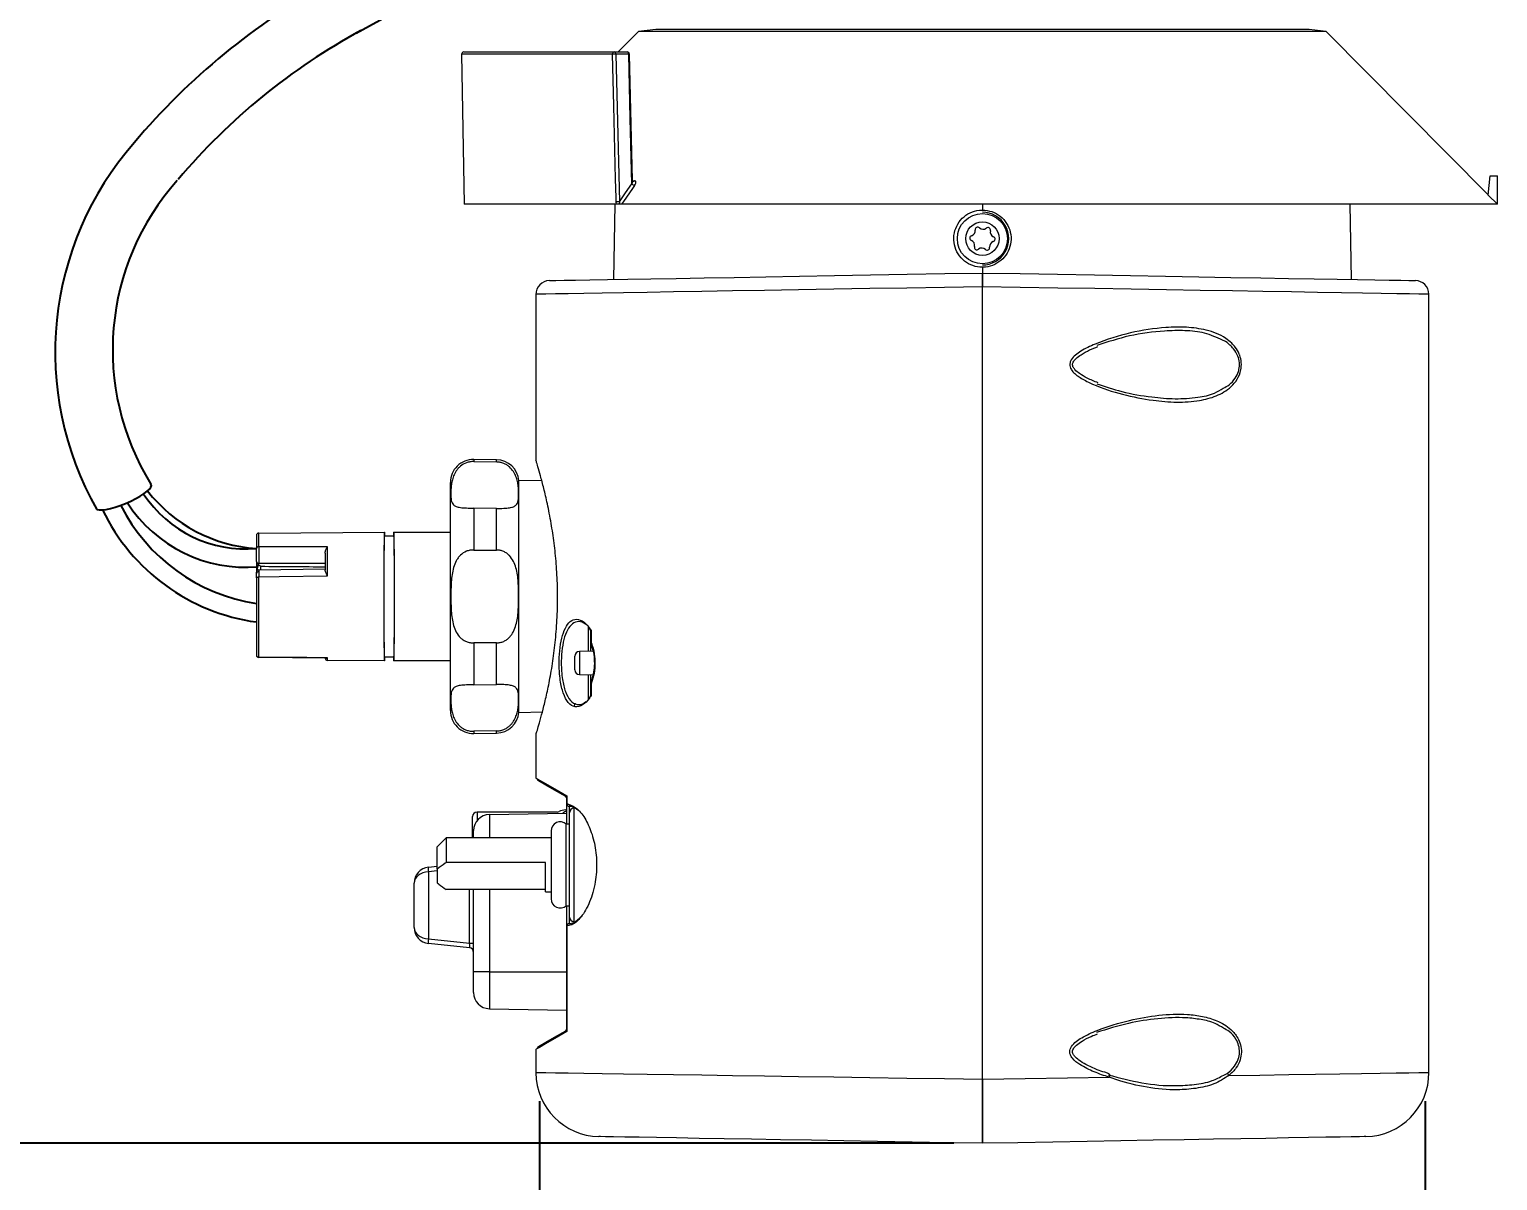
# Model space of a CAD drawing. Header units: inches. Extents: x 2.3 to 15.7, y 0.2 to 14.5.
# Drawn here: x 10.518 to 13.724, y 3.519 to 6.033 of the extents above; entities that cross this region are included whole.
import ezdxf

# ---------------------------------------------------------------- set-up
doc = ezdxf.new("R2010")
doc.units = ezdxf.units.IN
doc.header["$MEASUREMENT"] = 0
doc.header["$PDSIZE"] = -1
doc.layers.add('Dim', color=1, linetype='Continuous')
doc.layers.add('Object', color=4, linetype='Continuous')
doc.styles.get("Standard").update_dxf_attribs({"font": 'romans.shx'})
doc.dimstyles.get("Standard").update_dxf_attribs({"dimtxt": 0.125, "dimasz": 0.18, "dimexe": 0.06, "dimexo": 0.0625, "dimgap": 0.09, "dimtad": 0, "dimtih": 1, "dimtoh": 1, "dimdec": 4, "dimlfac": 2, "dimzin": 0, "dimdsep": 46, "dimlunit": 5, "dimtxsty": 'Standard', "dimcen": 0.09, "dimadec": 0, "dimazin": 0, "dimtfac": 1, "dimtdec": 4, "dimtofl": 0, "dimtmove": 0, "dimatfit": 1, "dimfxl": 0, "dimfrac": 2, "dimtolj": 1, "dimtzin": 0, "dimarcsym": 0})

# ---------------------------------------------------------------- blocks, each defined once
blk = doc.blocks.new('*D4')
at = {"layer": 'Defpoints', "color": 0}
for p in [(12.1368, 11.9262), (8.4425, 3.6009), (12.5993, 3.6009)]:
    blk.add_point(p, dxfattribs=at)
at = {"layer": 'Dim', "color": 0, "lineweight": -2}
for p, q in [((12.0743, 11.9262), (8.3825, 11.9262)), ((8.4425, 11.7462), (8.4425, 8.0722)), ((8.4425, 3.7809), (8.4425, 7.4696)), ((12.5368, 3.6009), (8.3825, 3.6009))]:
    blk.add_line(p, q, dxfattribs=at)
at = {"layer": 'Dim', "color": 0}
for points in [[(8.4125, 11.7462), (8.4725, 11.7462), (8.4425, 11.9262)], [(8.4125, 3.7809), (8.4725, 3.7809), (8.4425, 3.6009)]]:
    blk.add_solid(points, dxfattribs=at)
at = {"layer": 'Dim', "color": 0, "insert": (8.4425, 7.7709), "char_height": 0.125, "attachment_point": 5}
blk.add_mtext('\\A1;16 5/8\\P [425mm]', dxfattribs=at)
blk = doc.blocks.new('*D10')
at = {"layer": 'Defpoints', "color": 0}
for p in [(11.6322, 3.7553), (13.5663, 3.7553), (13.5663, 2.8664)]:
    blk.add_point(p, dxfattribs=at)
at = {"layer": 'Dim', "color": 0, "lineweight": -2}
for p, q in [((11.6322, 3.6928), (11.6322, 2.8064)), ((13.5663, 3.6928), (13.5663, 2.8064)), ((11.8122, 2.8664), (12.0331, 2.8664)), ((13.3863, 2.8664), (13.1654, 2.8664))]:
    blk.add_line(p, q, dxfattribs=at)
at = {"layer": 'Dim', "color": 0}
for points in [[(11.8122, 2.8964), (11.8122, 2.8364), (11.6322, 2.8664)], [(13.3863, 2.8964), (13.3863, 2.8364), (13.5663, 2.8664)]]:
    blk.add_solid(points, dxfattribs=at)
at = {"layer": 'Dim', "color": 0, "insert": (12.5993, 2.8664), "char_height": 0.125, "attachment_point": 5}
blk.add_mtext('\\A1;3 7/8\\P [100mm]', dxfattribs=at)

msp = doc.modelspace()

# ---------------------------------------------------------------- linework, layer by layer
at = {"layer": 'Object', "color": 3}
msp.add_line((11.232165, 6.024711), (11.945957, 6.419142), dxfattribs=at)
at = {"layer": 'Object', "color": 4, "linetype": 'Continuous', "lineweight": 15}
for p, q in [((11.848531, 6.028364), (11.803924, 5.983364)), ((11.88611, 6.032754), (11.848531, 6.028364)), ((12.599327, 6.028364), (11.848531, 6.028364)), ((12.599327, 6.032754), (11.88611, 6.032754)), ((13.312544, 6.032754), (12.599327, 6.032754)), ((13.350122, 6.028364), (12.599327, 6.028364)), ((13.350122, 6.028364), (13.312544, 6.032754)), ((13.70398, 5.67139), (13.350122, 6.028364)), ((11.461916, 5.978276), (11.467631, 5.650864)), ((11.791574, 5.978276), (11.461916, 5.978276)), ((11.466915, 5.983364), (11.795124, 5.983364)), ((11.795124, 5.983364), (11.823407, 5.983364)), ((11.798659, 5.978451), (11.806611, 5.656028)), ((11.826942, 5.978451), (11.798659, 5.978451)), ((11.828406, 5.978487), (11.826942, 5.978451)), ((11.828405, 5.978487), (11.828406, 5.978487)), ((11.835327, 5.702764), (11.82855, 5.97849)), ((13.703948, 5.67104), (13.707748, 5.713364)), ((13.707748, 5.713364), (13.724072, 5.713364)), ((13.724327, 5.713364), (13.724072, 5.713364)), ((13.724327, 5.650864), (13.724327, 5.713364)), ((11.835037, 5.70221), (11.839716, 5.70221)), ((11.800139, 5.650864), (11.467631, 5.650864)), ((11.796472, 5.650864), (11.793608, 5.4868)), ((11.800139, 5.650864), (11.799543, 5.655853)), ((11.806611, 5.656028), (11.805981, 5.650864)), ((13.723941, 5.650864), (11.81144, 5.650864)), ((12.599327, 5.650864), (12.599327, 5.638364)), ((13.405045, 5.4868), (13.402182, 5.650864)), ((13.723941, 5.650864), (13.703948, 5.67104)), ((13.724327, 5.650864), (13.723941, 5.650864)), ((12.599327, 5.513364), (12.599327, 5.500864)), ((11.624327, 5.454364), (11.624327, 5.091973)), ((12.599327, 3.740885), (12.599327, 5.470859)), ((13.574327, 3.75546), (13.574327, 5.454364)), ((11.739414, 4.674865), (11.739414, 4.729698)), ((11.744327, 4.694124), (11.744327, 4.718282)), ((11.744945, 4.720662), (11.744945, 4.694124)), ((11.744327, 4.694124), (11.744945, 4.694124)), ((11.744327, 4.674951), (11.744327, 4.691853)), ((11.744564, 4.690673), (11.744908, 4.689541)), ((11.709327, 4.634167), (11.709327, 4.664513)), ((11.748782, 4.675029), (11.719152, 4.674511)), ((11.719152, 4.674511), (11.719152, 4.64934)), ((11.719152, 4.64934), (11.719152, 4.624168)), ((11.719152, 4.624168), (11.74902, 4.623647)), ((11.739414, 4.569246), (11.739414, 4.623815)), ((11.744327, 4.608749), (11.744327, 4.623729)), ((11.744945, 4.604556), (11.744327, 4.604556)), ((11.744327, 4.580398), (11.744327, 4.604556)), ((11.744917, 4.609166), (11.744564, 4.608006)), ((11.744945, 4.604556), (11.744945, 4.578018)), ((11.709426, 4.561713), (11.707896, 4.556258)), ((11.624327, 4.492754), (11.624327, 4.398222)), ((11.689395, 4.32874), (11.692747, 4.328799)), ((11.691827, 4.34165), (11.691827, 4.356289)), ((11.692175, 4.34165), (11.691827, 4.34165)), ((11.691827, 4.297283), (11.691827, 4.34165)), ((11.692175, 4.35925), (11.692175, 4.34165)), ((11.69674, 4.33665), (11.69674, 4.297714)), ((11.707327, 4.332409), (11.707327, 4.084909)), ((11.485827, 4.267714), (11.485827, 4.314114)), ((11.670515, 4.324114), (11.495827, 4.324114)), ((11.495827, 4.324114), (11.495827, 4.30512)), ((11.522716, 4.318464), (11.691827, 4.321416)), ((11.522716, 4.318464), (11.522716, 4.267714)), ((11.697327, 4.297714), (11.690556, 4.297714)), ((11.690556, 4.119604), (11.690556, 4.297714)), ((11.697327, 4.094909), (11.697327, 4.322409)), ((11.428461, 4.267714), (11.408776, 4.248029)), ((11.657327, 4.267714), (11.428461, 4.267714)), ((11.428461, 4.267714), (11.428461, 4.213806)), ((11.488327, 4.267714), (11.488327, 4.283469)), ((11.657327, 4.282714), (11.657327, 4.134604)), ((11.408776, 4.199408), (11.408776, 4.248029)), ((11.389668, 4.203658), (11.408776, 4.205666)), ((11.644996, 4.213806), (11.428461, 4.213806)), ((11.644996, 4.149604), (11.644996, 4.213806)), ((11.358327, 4.071878), (11.358327, 4.168849)), ((11.408776, 4.195721), (11.389668, 4.193713)), ((11.389668, 4.193713), (11.389668, 4.047015)), ((11.408776, 4.199408), (11.408776, 4.169535)), ((11.644996, 4.155137), (11.428461, 4.155137)), ((11.479372, 4.037587), (11.479372, 4.155137)), ((11.488327, 3.975364), (11.488327, 4.155137)), ((11.522716, 4.155137), (11.522716, 3.975364)), ((11.644996, 4.149604), (11.657327, 4.149604)), ((11.690556, 4.119604), (11.697327, 4.119604)), ((11.691827, 4.075668), (11.691827, 4.119604)), ((11.69674, 4.119604), (11.69674, 4.080667)), ((11.692175, 4.075668), (11.691827, 4.075668)), ((11.691827, 3.847939), (11.691827, 4.075668)), ((11.694483, 4.076215), (11.692175, 4.075668)), ((11.692175, 4.075668), (11.692175, 3.844977)), ((11.389668, 4.047015), (11.479372, 4.037587)), ((11.479372, 4.027641), (11.389668, 4.037069)), ((11.479372, 4.037587), (11.488327, 4.037587)), ((11.522716, 3.975364), (11.488327, 3.975364)), ((11.488327, 3.929758), (11.488327, 3.975364)), ((11.522716, 3.975364), (11.522716, 3.894763)), ((11.522716, 3.975364), (11.691827, 3.975364)), ((11.522716, 3.894763), (11.691827, 3.891812)), ((11.624327, 3.806006), (11.624327, 3.75546)), ((12.876285, 3.752529), (12.866274, 3.755937)), ((13.126153, 3.749792), (13.133843, 3.753466))]:
    msp.add_line(p, q, dxfattribs=at)
at = {"layer": 'Object', "linetype": 'Continuous', "lineweight": 15}
for p, q in [((11.48845, 5.093827), (11.48845, 5.089094)), ((11.538481, 5.092954), (11.48845, 5.093827)), ((11.48845, 5.089094), (11.538481, 5.088296)), ((11.538481, 5.088296), (11.538481, 5.092954)), ((11.437577, 4.794715), (11.437577, 5.043834)), ((11.587376, 4.794715), (11.587376, 5.047773)), ((11.637342, 5.046901), (11.587376, 5.047773)), ((11.538481, 4.986972), (11.48845, 4.987803)), ((11.48845, 4.987803), (11.48845, 4.896006)), ((11.538481, 4.896039), (11.538481, 4.986972)), ((11.014089, 4.927939), (11.014089, 4.899487)), ((11.019046, 4.932939), (11.294089, 4.935339)), ((11.019046, 4.903419), (11.019046, 4.932939)), ((11.294089, 4.927214), (11.294089, 4.935339)), ((11.294089, 4.927214), (11.313589, 4.927214)), ((11.313589, 4.935339), (11.313589, 4.927214)), ((11.313589, 4.935339), (11.438589, 4.935339)), ((11.164089, 4.889145), (11.164089, 4.851994)), ((11.169046, 4.839657), (11.169046, 4.903137)), ((11.48845, 4.896006), (11.538481, 4.896039)), ((11.014089, 4.871371), (11.014089, 4.868749)), ((11.014089, 4.868749), (11.014089, 4.849275)), ((11.014089, 4.847833), (11.014089, 4.847832)), ((11.016589, 4.852163), (11.016589, 4.863816)), ((11.019018, 4.852828), (11.164085, 4.854831)), ((11.019046, 4.862388), (11.019046, 4.86727)), ((11.019046, 4.86727), (11.164089, 4.867202)), ((11.023914, 4.860594), (11.019046, 4.862388)), ((11.023914, 4.853085), (11.023914, 4.860594)), ((11.014089, 4.835719), (11.014089, 4.667286)), ((11.019046, 4.662504), (11.019046, 4.837258)), ((11.437577, 4.545595), (11.437577, 4.794715)), ((11.587376, 4.541657), (11.587376, 4.794715)), ((11.538481, 4.69339), (11.48845, 4.693423)), ((11.48845, 4.693423), (11.48845, 4.601627)), ((11.538481, 4.602458), (11.538481, 4.69339)), ((11.166506, 4.659808), (11.01903, 4.661543)), ((11.019046, 4.662504), (11.019031, 4.661659)), ((11.169046, 4.65518), (11.169046, 4.660653)), ((11.294089, 4.654089), (11.169046, 4.65518)), ((11.294089, 4.654089), (11.294089, 4.662214)), ((11.313589, 4.662214), (11.294089, 4.662214)), ((11.313589, 4.662214), (11.313589, 4.654089)), ((11.438589, 4.654089), (11.313589, 4.654089)), ((11.48845, 4.601627), (11.538481, 4.602458)), ((11.587376, 4.541657), (11.638582, 4.542551)), ((11.538481, 4.501133), (11.48845, 4.500336)), ((11.48845, 4.500336), (11.48845, 4.495603)), ((11.48845, 4.495603), (11.538481, 4.496476)), ((11.538481, 4.496476), (11.538481, 4.501133))]:
    msp.add_line(p, q, dxfattribs=at)
at = {"layer": 'Object', "color": 4, "linetype": 'Continuous', "lineweight": 15, "flags": 128}
for points in [[(11.798659, 5.978451), (11.797899, 5.978432), (11.797032, 5.978411), (11.796091, 5.978388), (11.795113, 5.978364), (11.794135, 5.97834), (11.793196, 5.978316), (11.792331, 5.978295), (11.791574, 5.978276)], [(11.799543, 5.655853), (11.799295, 5.66585), (11.798306, 5.705838), (11.794352, 5.865789), (11.791574, 5.978276)], [(11.833915, 5.695685), (11.830391, 5.838491), (11.826942, 5.978451)], [(11.806611, 5.656028), (11.820215, 5.675787), (11.833915, 5.695685)], [(11.839937, 5.692252), (11.835048, 5.68515), (11.815488, 5.656743), (11.81144, 5.650864)], [(11.806611, 5.656028), (11.805853, 5.656009), (11.80499, 5.655988), (11.804052, 5.655965), (11.803077, 5.65594), (11.802102, 5.655916), (11.801165, 5.655893), (11.8003, 5.655872), (11.799543, 5.655853)], [(11.653803, 5.484359), (11.653803, 5.484359), (11.657402, 5.484422), (11.66817, 5.48461), (11.686026, 5.484922), (11.710834, 5.485355), (11.742404, 5.485906), (11.780497, 5.486571), (11.824821, 5.487345), (11.875041, 5.488221), (11.930773, 5.489194), (11.991592, 5.490256), (12.057036, 5.491398), (12.126606, 5.492612), (12.199772, 5.493889), (12.275977, 5.49522), (12.354641, 5.496593), (12.435164, 5.497998), (12.516934, 5.499425), (12.599327, 5.500864)], [(12.599327, 5.500864), (12.68172, 5.499425), (12.76349, 5.497998), (12.844013, 5.496593), (12.922677, 5.49522), (12.998882, 5.493889), (13.072048, 5.492612), (13.141618, 5.491398), (13.207062, 5.490256), (13.267881, 5.489194), (13.323613, 5.488221), (13.373832, 5.487345), (13.418157, 5.486571), (13.45625, 5.485906), (13.48782, 5.485355), (13.512628, 5.484922), (13.530484, 5.48461), (13.541252, 5.484422), (13.54485, 5.484359)], [(12.599327, 5.470859), (12.516641, 5.46946), (12.434551, 5.468071), (12.353648, 5.466703), (12.274516, 5.465364), (12.197723, 5.464065), (12.123824, 5.462815), (12.053351, 5.461622), (11.986812, 5.460496), (11.924687, 5.459445), (11.867421, 5.458477), (11.81543, 5.457597), (11.769086, 5.456813), (11.728724, 5.45613), (11.694635, 5.455553), (11.667064, 5.455087), (11.646211, 5.454734), (11.632224, 5.454498), (11.625205, 5.454379), (11.624327, 5.454364)], [(13.574327, 5.454364), (13.573448, 5.454379), (13.56643, 5.454498), (13.552443, 5.454734), (13.531589, 5.455087), (13.504019, 5.455553), (13.46993, 5.45613), (13.429568, 5.456813), (13.383224, 5.457597), (13.331232, 5.458477), (13.273967, 5.459445), (13.211841, 5.460496), (13.145302, 5.461622), (13.07483, 5.462815), (13.000931, 5.464065), (12.924138, 5.465364), (12.845006, 5.466703), (12.764103, 5.468071), (12.682013, 5.46946), (12.599327, 5.470859)], [(11.624327, 4.398222), (11.625174, 4.397735), (11.631945, 4.393846), (11.645439, 4.386095), (11.665562, 4.374537), (11.692175, 4.35925)], [(11.689327, 4.357807), (11.664798, 4.371969), (11.646263, 4.38267), (11.633839, 4.389843), (11.627607, 4.393441), (11.626827, 4.393891)], [(11.692175, 3.844977), (11.665562, 3.829691), (11.645439, 3.818132), (11.631945, 3.810381), (11.625174, 3.806492), (11.624327, 3.806006)], [(11.626827, 3.810336), (11.627607, 3.810786), (11.633839, 3.814384), (11.646263, 3.821557), (11.664798, 3.832259), (11.689327, 3.84642)], [(11.624327, 3.75546), (11.625205, 3.755447), (11.632224, 3.755342), (11.646211, 3.755133), (11.667064, 3.754821), (11.694635, 3.754409), (11.728724, 3.753899), (11.769086, 3.753296), (11.81543, 3.752603), (11.867421, 3.751826), (11.924687, 3.75097), (11.986812, 3.750041), (12.053351, 3.749047), (12.123824, 3.747993), (12.197723, 3.746888), (12.274516, 3.745741), (12.353648, 3.744558), (12.434551, 3.743348), (12.516641, 3.742121), (12.599327, 3.740885)], [(12.876182, 3.752162), (12.876338, 3.752098), (12.876741, 3.751516), (12.876916, 3.750413), (12.876847, 3.748876), (12.87654, 3.747029), (12.876021, 3.745021)], [(13.137723, 3.748933), (13.205341, 3.749944), (13.268508, 3.750888), (13.326762, 3.751759), (13.379673, 3.75255), (13.426854, 3.753255), (13.467957, 3.75387), (13.502682, 3.754389), (13.530773, 3.754809), (13.552024, 3.755126), (13.566278, 3.755339), (13.573431, 3.755447), (13.574327, 3.75546)], [(12.599327, 3.740885), (12.6927, 3.742281), (12.785215, 3.743664), (12.876021, 3.745021)], [(12.599327, 3.600864), (12.52213, 3.602211), (12.445572, 3.603547), (12.370311, 3.604861), (12.29699, 3.606141), (12.226237, 3.607376), (12.158658, 3.608555), (12.094831, 3.609669), (12.035304, 3.610709), (11.980586, 3.611664), (11.931146, 3.612527), (11.887407, 3.61329), (11.849743, 3.613948), (11.818477, 3.614493), (11.793877, 3.614923), (11.776154, 3.615232), (11.765459, 3.615419), (11.761884, 3.615481), (11.761884, 3.615481)], [(13.43677, 3.615481), (13.433195, 3.615419), (13.4225, 3.615232), (13.404777, 3.614923), (13.380177, 3.614493), (13.348911, 3.613948), (13.311247, 3.61329), (13.267508, 3.612527), (13.218068, 3.611664), (13.163349, 3.610709), (13.103823, 3.609669), (13.039996, 3.608555), (12.972417, 3.607376), (12.901664, 3.606141), (12.828343, 3.604861), (12.753081, 3.603547), (12.676524, 3.602211), (12.599327, 3.600864)]]:
    msp.add_lwpolyline(points, dxfattribs=at)
at = {"layer": 'Object', "linetype": 'Continuous', "lineweight": 15, "flags": 128}
for points in [[(11.169046, 4.903137), (11.124052, 4.903223), (11.019046, 4.903419)], [(11.014089, 4.835719), (11.014184, 4.836018), (11.014466, 4.836305), (11.014923, 4.83657), (11.015539, 4.836803), (11.016289, 4.836994), (11.017146, 4.837137), (11.018077, 4.837226), (11.019046, 4.837258)], [(11.019046, 4.837258), (11.06404, 4.837981), (11.169046, 4.839657)], [(11.169046, 4.660653), (11.124052, 4.661205), (11.019046, 4.662504)]]:
    msp.add_lwpolyline(points, dxfattribs=at)
at = {"layer": 'Object', "color": 4, "linetype": 'Continuous', "lineweight": 15}
for radius in [0.05475, 0.0365]:
    msp.add_circle((12.599327, 5.575864), radius, dxfattribs=at)
at = {"layer": 'Object', "color": 3}
for centre, radius, start, end in [((11.90158, 4.813284), 1.509079, 118.924336, 139.895554), ((11.902423, 4.812439), 1.385267, 118.479468, 139.890329), ((11.267157, 5.327889), 0.692491, 138.647937, 209.725231), ((11.255199, 5.333119), 0.555073, 138.237611, 211.847178)]:
    msp.add_arc(centre, radius, start, end, dxfattribs=at)
at = {"layer": 'Object', "color": 4, "linetype": 'Continuous', "lineweight": 15}
for centre, radius, start, end in [((11.466915, 5.978364), 0.005, 90, 181), ((11.796017, 5.978958), 0.004495, 101.455368, 188.724166), ((11.794261, 5.979014), 0.004434, 352.700395, 78.775559), ((11.823407, 5.978364), 0.005, 1.410898, 90), ((11.822544, 5.979014), 0.004434, 352.70056, 78.774268), ((11.840711, 5.700609), 0.008393, 215.925772, 264.711065), ((11.837077, 5.70382), 0.003092, 271.662107, 328.603486), ((12.599414, 5.575864), 0.0575, 269.913048, 90.086952), ((12.577149, 5.576843), 0.00555, 105.66168, 249.28231), ((12.572654, 5.592875), 0.0111, 285.66168, 9.28231), ((12.589086, 5.59556), 0.00555, 45.66168, 189.28231), ((12.600722, 5.607469), 0.0111, 225.66168, 309.28231), ((12.611264, 5.594581), 0.00555, 345.66168, 129.28231), ((12.627395, 5.590458), 0.0111, 165.66168, 249.28231), ((12.621505, 5.574884), 0.00555, 285.66168, 69.28231), ((12.571258, 5.561269), 0.0111, 345.66168, 69.28231), ((12.58739, 5.557146), 0.00555, 165.66168, 309.28231), ((12.597932, 5.544258), 0.0111, 45.66168, 129.28231), ((12.609568, 5.556167), 0.00555, 225.66168, 9.28231), ((12.626, 5.558853), 0.0111, 105.66168, 189.28231), ((11.654327, 5.454364), 0.03, 91, 180.991016), ((13.544327, 5.454364), 0.03, 0.969596, 89), ((11.739327, 4.717733), 0.004999, 0.001917, 34.368766), ((11.740071, 4.718275), 0.004256, 0.088457, 27.004639), ((11.747751, 4.691925), 0.003424, 180.095448, 201.43533), ((11.719327, 4.664513), 0.01, 91, 180), ((11.719327, 4.634167), 0.01, 180, 269), ((11.747749, 4.606755), 0.003422, 158.558203, 179.906067), ((11.740069, 4.580405), 0.004258, 333.000522, 359.906383), ((11.689324, 4.298741), 0.029993, 90.991711, 118.611642), ((11.686827, 4.353477), 0.005, 0, 60), ((11.688467, 4.356267), 0.00336, 0.369226, 32.533289), ((11.696827, 4.34165), 0.005, 179.99938, 269.0011), ((11.697017, 4.341487), 0.004844, 178.074439, 266.724104), ((11.707327, 4.322409), 0.01, 90, 180), ((11.495827, 4.314114), 0.01, 90, 180), ((11.523327, 4.283469), 0.035, 91, 180), ((11.677327, 4.282714), 0.02, 48.590378, 180), ((11.670659, 4.334118), 0.010004, 269.216149, 296.427637), ((11.703327, 4.298979), 0.03, 112.54031, 132.021074), ((11.393327, 4.168849), 0.035, 96, 180), ((11.413758, 4.198685), 0.024597, 168.336738, 191.663262), ((11.677327, 4.134604), 0.02, 180, 311.409622), ((11.393327, 4.071878), 0.035, 180, 264), ((11.696827, 4.075668), 0.005, 91.00222, 179.9973), ((11.697017, 4.075831), 0.004844, 93.275896, 181.925561), ((11.707327, 4.094909), 0.01, 180, 270), ((11.41376, 4.042042), 0.0246, 168.337729, 191.662271), ((11.478327, 4.017696), 0.01, 0, 84), ((11.523327, 3.929758), 0.035, 180, 269), ((11.686827, 3.85075), 0.005, 300, 0), ((11.688469, 3.84796), 0.003358, 327.456878, 359.640607), ((11.764327, 3.75546), 0.14, 180.185589, 269), ((13.124048, 3.741156), 0.015732, 29.627628, 51.490333), ((13.434327, 3.75546), 0.14, 271, 0.104768)]:
    msp.add_arc(centre, radius, start, end, dxfattribs=at)
at = {"layer": 'Object', "linetype": 'Continuous', "lineweight": 15}
for centre, radius, start, end in [((11.487577, 5.043834), 0.05, 89, 180), ((11.537608, 5.042961), 0.05, 5.522475, 89), ((11.019089, 4.927939), 0.005, 90.5, 180), ((11.018603, 4.898888), 0.004553, 84.415444, 172.436663), ((11.018672, 4.871864), 0.004609, 186.136911, 274.651382), ((11.019089, 4.847833), 0.005, 90.419507, 180.000466), ((11.018672, 4.844194), 0.004609, 85.348536, 173.863109), ((11.018981, 4.667396), 0.004893, 181.287154, 270.76111), ((11.019089, 4.666524), 0.005, 179.999313, 268.801189), ((11.019089, 4.666524), 0.005, 179.999447, 269.091955), ((11.169089, 4.66018), 0.005, 184.021182, 269.5), ((11.487577, 4.545595), 0.05, 180, 271), ((11.537608, 4.546469), 0.05, 271, 354.477525)]:
    msp.add_arc(centre, radius, start, end, dxfattribs=at)
at = {"layer": 'Object'}
for centre, radius, start, end in [((10.990542, 5.165651), 0.267203, 213.475936, 275.055809), ((11.035314, 5.227731), 0.32893, 218.019767, 266.300319), ((11.074369, 5.174854), 0.440012, 205.76489, 262.126017), ((11.074369, 5.174854), 0.400012, 206.947231, 261.332863), ((10.990542, 5.165651), 0.307203, 212.76876, 275.055809)]:
    msp.add_arc(centre, radius, start, end, dxfattribs=at)
at = {"layer": 'Object', "color": 4, "linetype": 'Continuous', "lineweight": 15}
for centre, major_axis, ratio, start_param, end_param in [((12.599327, 6.785771), (-0.070461, 12.858807), 0.08731691, 4.62353637, 4.62841486), ((11.393327, 4.168849), (0.035, 0), 0.71428571, 1.67551608, 3.14159265), ((11.393327, 4.071878), (0.035, 0), 0.71428571, 3.14159265, 4.60766923), ((11.478327, 4.037806), (-0.001067, 0.010165), 0.09951859, 3.12045745, 4.68032736)]:
    msp.add_ellipse(centre, major_axis=major_axis, ratio=ratio, start_param=start_param, end_param=end_param, dxfattribs=at)
at = {"layer": 'Object', "color": 3}
msp.add_ellipse((10.723349, 5.013276), major_axis=(0.061038, 0.025844), ratio=0.24553338, start_param=3.39209898, end_param=6.36289583, dxfattribs=at)
at = {"layer": 'Object', "linetype": 'Continuous', "lineweight": 15, "extrusion": (0, 0, -1)}
for centre, major_axis, ratio, start_param, end_param in [((11.29409, 4.794714), (0, 0.140625), 0.00872687, 3.14166881, 6.28310915), ((11.294089, 4.794714), (0, 0.1325), 0.00872687, 3.14159265, 6.28318531), ((11.313589, 4.794714), (0, 0.140625), 0.00872687, 0, 3.14159265), ((11.313589, 4.794714), (0, 0.1325), 0.00872687, 0, 3.14159265), ((10.791609, 4.849167), (-3.036791, 0.021738), 0.00432281, 1.64733695, 1.69373087)]:
    msp.add_ellipse(centre, major_axis=major_axis, ratio=ratio, start_param=start_param, end_param=end_param, dxfattribs=at)
at = {"layer": 'Object', "color": 4, "linetype": 'Continuous', "lineweight": 15}
for points, knots in [([(11.835169, 5.702626), (11.835183, 5.702503), (11.83532, 5.701354), (11.834867, 5.698949), (11.834219, 5.696729), (11.833915, 5.695685)], [0, 0, 0, 0, 0.05992861, 0.55804961, 1, 1, 1, 1]), ([(11.837167, 5.700729), (11.837172, 5.70073), (11.837194, 5.700731), (11.836853, 5.700761), (11.835977, 5.701193), (11.835257, 5.702141), (11.835212, 5.702739), (11.835204, 5.702645), (11.835203, 5.702631)], [0, 0, 0, 0, 0.03792341, 0.16510743, 0.39043703, 0.70540457, 0.95468797, 1, 1, 1, 1]), ([(11.839937, 5.692252), (11.840599, 5.693315), (11.842033, 5.695623), (11.842879, 5.698664), (11.842542, 5.700804), (11.841475, 5.701989), (11.840303, 5.702136), (11.839716, 5.70221)], [0, 0, 0, 0, 0.23698004, 0.5143583, 0.71599354, 0.85769567, 1, 1, 1, 1]), ([(11.805981, 5.650864), (11.805423, 5.650864), (11.80431, 5.650864), (11.802526, 5.650864), (11.801104, 5.650864), (11.800395, 5.650864), (11.800139, 5.650864)], [0, 0, 0, 0, 0.27464091, 0.54868143, 0.83693994, 1, 1, 1, 1]), ([(11.81144, 5.650864), (11.811087, 5.650864), (11.810382, 5.650864), (11.808878, 5.650864), (11.807368, 5.650864), (11.806384, 5.650864), (11.805981, 5.650864)], [0, 0, 0, 0, 0.22967043, 0.45831573, 0.77849609, 1, 1, 1, 1]), ([(12.599327, 5.513364), (12.599272, 5.513364), (12.592247, 5.513367), (12.578146, 5.5158), (12.559532, 5.52614), (12.545327, 5.54208), (12.537189, 5.561853), (12.536058, 5.583212), (12.542046, 5.603712), (12.554473, 5.621094), (12.571939, 5.633334), (12.587879, 5.637986), (12.597102, 5.63829), (12.599327, 5.638364)], [0, 0, 0, 0, 0.00084832, 0.10778143, 0.21470526, 0.32202772, 0.42962256, 0.53690968, 0.64404853, 0.75118153, 0.85848429, 0.96587079, 1, 1, 1, 1]), ([(12.599327, 5.638364), (12.606301, 5.637683), (12.620292, 5.636317), (12.638966, 5.625635), (12.65323, 5.609825), (12.661408, 5.590079), (12.66262, 5.568778), (12.656736, 5.548275), (12.644371, 5.530819), (12.626936, 5.518496), (12.610921, 5.513757), (12.601622, 5.513442), (12.599327, 5.513364)], [0, 0, 0, 0, 0.10650646, 0.21367398, 0.32101689, 0.42838627, 0.53500895, 0.64238159, 0.74974403, 0.85731763, 0.9647895, 1, 1, 1, 1]), ([(12.599327, 5.470859), (12.599327, 5.474233), (12.599327, 5.48098), (12.599327, 5.489972), (12.599327, 5.496758), (12.599327, 5.500352), (12.599327, 5.500718), (12.599327, 5.500864)], [0, 0, 0, 0, 0.21473552, 0.42946666, 0.64418609, 0.85887722, 1, 1, 1, 1]), ([(12.599327, 5.500864), (12.599327, 5.500532), (12.599327, 5.499869), (12.599327, 5.494697), (12.599327, 5.487085), (12.599327, 5.478648), (12.599327, 5.473072), (12.599327, 5.470859)], [0, 0, 0, 0, 0.21465306, 0.42930581, 0.64397427, 0.85867553, 1, 1, 1, 1]), ([(13.143617, 5.347583), (13.146279, 5.344788), (13.152804, 5.33794), (13.158303, 5.328505), (13.162714, 5.317197), (13.165339, 5.305607), (13.164179, 5.286839), (13.156292, 5.267997), (13.138439, 5.247264), (13.110279, 5.231142), (13.069934, 5.220622), (13.023513, 5.217704), (12.967309, 5.222653), (12.905474, 5.234531), (12.8527, 5.251963), (12.81643, 5.269579), (12.799563, 5.281211), (12.791835, 5.29193), (12.789716, 5.298996), (12.790211, 5.30547), (12.794087, 5.313844), (12.802388, 5.322202), (12.819793, 5.334195), (12.859697, 5.352601), (12.922409, 5.372023), (12.989623, 5.382092), (13.044908, 5.383495), (13.089312, 5.377359), (13.12307, 5.365126), (13.139383, 5.351197), (13.143617, 5.347583)], [0, 0, 0, 0, 0.01358022, 0.03328513, 0.03625177, 0.05357501, 0.07090147, 0.09513676, 0.11919989, 0.16551289, 0.2115804, 0.27158215, 0.33171001, 0.40830974, 0.48478743, 0.5144975, 0.54007528, 0.55004695, 0.5562652, 0.56326271, 0.57021038, 0.58538791, 0.60047572, 0.63871373, 0.72815051, 0.81767101, 0.87061523, 0.92343985, 0.98013226, 1, 1, 1, 1]), ([(13.123801, 5.354152), (13.110922, 5.359955), (13.084966, 5.371651), (13.041487, 5.375795), (12.986852, 5.374541), (12.921808, 5.366124), (12.872699, 5.350272), (12.84901, 5.342626)], [0, 0, 0, 0, 0.15692879, 0.31628171, 0.47596984, 0.74721954, 1, 1, 1, 1]), ([(12.851742, 5.261176), (12.843864, 5.264389), (12.829922, 5.270076), (12.812896, 5.279797), (12.802309, 5.288342), (12.797224, 5.295058), (12.795753, 5.300274), (12.796464, 5.304604), (12.799098, 5.30938), (12.805014, 5.315844), (12.816646, 5.324229), (12.832741, 5.332976), (12.845317, 5.337937), (12.851344, 5.340315)], [0, 0, 0, 0, 0.182537762, 0.32303203, 0.415292727, 0.469388898, 0.497610135, 0.525885221, 0.558182689, 0.611107135, 0.709619186, 0.860841535, 1, 1, 1, 1]), ([(13.139692, 5.343514), (13.135661, 5.347192), (13.130794, 5.351633), (13.124827, 5.353783), (13.123801, 5.354152)], [0, 0, 0, 0, 0.82818791, 1, 1, 1, 1]), ([(13.12494, 5.249439), (13.129549, 5.251675), (13.139848, 5.256672), (13.151086, 5.269773), (13.157361, 5.281983), (13.160443, 5.293432), (13.161257, 5.305245), (13.157227, 5.321383), (13.149299, 5.334244), (13.142327, 5.340971), (13.139692, 5.343514)], [0, 0, 0, 0, 0.14205677, 0.31742685, 0.45160977, 0.49167429, 0.61445405, 0.73764127, 0.90082493, 1, 1, 1, 1]), ([(12.849502, 5.259229), (12.867437, 5.2531), (12.907043, 5.239565), (12.96469, 5.230201), (13.020452, 5.225138), (13.066177, 5.228251), (13.101971, 5.235035), (13.118759, 5.245563), (13.12494, 5.249439)], [0, 0, 0, 0, 0.19098994, 0.42176092, 0.60242288, 0.78273457, 0.9200197, 1, 1, 1, 1]), ([(11.624447, 4.492754), (11.624408, 4.492627), (11.624007, 4.491318), (11.625618, 4.496547), (11.629294, 4.50879), (11.634974, 4.528701), (11.641871, 4.554968), (11.649444, 4.587299), (11.657139, 4.626052), (11.663975, 4.670061), (11.669097, 4.718159), (11.671748, 4.767606), (11.671716, 4.817715), (11.669124, 4.865812), (11.664293, 4.911965), (11.657559, 4.956441), (11.649604, 4.996837), (11.641395, 5.031748), (11.634159, 5.058991), (11.62846, 5.078782), (11.624895, 5.090528), (11.624587, 5.091521), (11.624447, 5.091973)], [0, 0, 0, 0, 0.00569775, 0.05876958, 0.10916109, 0.16094873, 0.210431, 0.2611323, 0.31384442, 0.36804013, 0.42076633, 0.47512007, 0.5261577, 0.57872835, 0.62900776, 0.68064893, 0.73892697, 0.79195604, 0.84648549, 0.899526, 0.95419246, 1, 1, 1, 1]), ([(11.744945, 4.578018), (11.743725, 4.576151), (11.73794, 4.567304), (11.725918, 4.555995), (11.70959, 4.551872), (11.69476, 4.560841), (11.68372, 4.581705), (11.677854, 4.607022), (11.675012, 4.633887), (11.674673, 4.661421), (11.677626, 4.691186), (11.68386, 4.71662), (11.693336, 4.735362), (11.705983, 4.745487), (11.721271, 4.744983), (11.734997, 4.735154), (11.742496, 4.72423), (11.744945, 4.720662)], [0, 0, 0, 0, 0.02040682, 0.09668394, 0.18003283, 0.26430259, 0.34363839, 0.4165988, 0.45959812, 0.52536827, 0.59115645, 0.65746988, 0.72606695, 0.79865228, 0.87660012, 0.95968566, 1, 1, 1, 1]), ([(11.739414, 4.729056), (11.734758, 4.732728), (11.724966, 4.740449), (11.710467, 4.740344), (11.697908, 4.730914), (11.688469, 4.713118), (11.682267, 4.689015), (11.679327, 4.660793), (11.679665, 4.634691), (11.682493, 4.609217), (11.688331, 4.585234), (11.699331, 4.565366), (11.714047, 4.557288), (11.726243, 4.559141), (11.732611, 4.564302), (11.733529, 4.565045)], [0, 0, 0, 0, 0.08193293, 0.17228503, 0.25628665, 0.33555721, 0.41212294, 0.48805892, 0.56396983, 0.61360208, 0.69783948, 0.78952678, 0.88708461, 0.98373496, 1, 1, 1, 1]), ([(11.740465, 4.726788), (11.741195, 4.725145), (11.742253, 4.722763), (11.743183, 4.721088), (11.743472, 4.720568)], [0, 0, 0, 0, 0.68974292, 1, 1, 1, 1]), ([(11.743472, 4.720568), (11.743504, 4.720506), (11.743654, 4.720212), (11.743771, 4.72021), (11.743863, 4.720208)], [0, 0, 0, 0, 0.21079357, 1, 1, 1, 1]), ([(11.743863, 4.720208), (11.744041, 4.720316), (11.744276, 4.720459), (11.744785, 4.720616), (11.74493, 4.720657), (11.744945, 4.720662)], [0, 0, 0, 0, 0.73633759, 0.97086998, 1, 1, 1, 1]), ([(11.744945, 4.720662), (11.744934, 4.720638), (11.74483, 4.720425), (11.744477, 4.719618), (11.744392, 4.718858), (11.744327, 4.718282)], [0, 0, 0, 0, 0.02969082, 0.26469277, 1, 1, 1, 1]), ([(11.744327, 4.691919), (11.744327, 4.691963), (11.744327, 4.69212), (11.744327, 4.692566), (11.744327, 4.693287), (11.744327, 4.693846), (11.744327, 4.694124)], [0, 0, 0, 0, 0.08901115, 0.31590518, 0.65914558, 1, 1, 1, 1]), ([(11.744441, 4.691871), (11.744403, 4.691588), (11.744296, 4.690776), (11.74467, 4.69003), (11.744914, 4.689543)], [0, 0, 0, 0, 0.34727976, 1, 1, 1, 1]), ([(11.744945, 4.694124), (11.74488, 4.693718), (11.744742, 4.692853), (11.744615, 4.691773), (11.744567, 4.69106), (11.744565, 4.69076), (11.744564, 4.690673)], [0, 0, 0, 0, 0.30432546, 0.647459391, 0.898544262, 1, 1, 1, 1]), ([(11.74457, 4.688949), (11.745582, 4.686595), (11.748674, 4.679399), (11.75161, 4.663452), (11.752326, 4.643846), (11.750017, 4.624851), (11.746612, 4.614646), (11.7449, 4.609513)], [0, 0, 0, 0, 0.11261104, 0.34428913, 0.56692394, 0.78218243, 1, 1, 1, 1]), ([(11.744945, 4.694124), (11.745752, 4.692026), (11.749291, 4.682813), (11.752566, 4.667364), (11.753674, 4.64616), (11.751875, 4.626243), (11.747858, 4.611844), (11.745222, 4.605247), (11.744945, 4.604556)], [0, 0, 0, 0, 0.082538, 0.36247636, 0.4999286, 0.73614083, 0.97233618, 1, 1, 1, 1]), ([(11.744327, 4.604556), (11.744327, 4.604834), (11.744327, 4.605393), (11.744327, 4.606114), (11.744327, 4.60656), (11.744327, 4.606717), (11.744327, 4.606761)], [0, 0, 0, 0, 0.3409394, 0.6840314, 0.91099787, 1, 1, 1, 1]), ([(11.744945, 4.604556), (11.74488, 4.604962), (11.744742, 4.605827), (11.744615, 4.606908), (11.744567, 4.60762), (11.744565, 4.60792), (11.744564, 4.608006)], [0, 0, 0, 0, 0.30438397, 0.64751288, 0.89854575, 1, 1, 1, 1]), ([(11.744838, 4.609224), (11.744805, 4.609174), (11.74458, 4.608827), (11.744575, 4.608396), (11.74457, 4.608028)], [0, 0, 0, 0, 0.14475559, 1, 1, 1, 1]), ([(11.7449, 4.609513), (11.744886, 4.609457), (11.744854, 4.609334), (11.744805, 4.609252), (11.744778, 4.609207)], [0, 0, 0, 0, 0.44758013, 1, 1, 1, 1]), ([(11.743863, 4.578472), (11.743832, 4.578481), (11.743699, 4.578519), (11.743305, 4.57791), (11.74222, 4.575777), (11.741166, 4.573445), (11.74037, 4.571683)], [0, 0, 0, 0, 0.037171815, 0.157522368, 0.363099514, 1, 1, 1, 1]), ([(11.744945, 4.578018), (11.74493, 4.578023), (11.744785, 4.578064), (11.744276, 4.57822), (11.744041, 4.578363), (11.743863, 4.578472)], [0, 0, 0, 0, 0.02914141, 0.26367369, 1, 1, 1, 1]), ([(11.744327, 4.580932), (11.744327, 4.58094), (11.744327, 4.58095), (11.744327, 4.580515), (11.744327, 4.580398)], [0, 0, 0, 0, 0.73259135, 1, 1, 1, 1]), ([(11.744327, 4.580398), (11.744392, 4.579822), (11.744477, 4.579062), (11.74483, 4.578255), (11.744934, 4.578042), (11.744945, 4.578018)], [0, 0, 0, 0, 0.7352482, 0.97030921, 1, 1, 1, 1]), ([(11.689327, 4.357807), (11.689854, 4.357474), (11.690534, 4.357046), (11.69116, 4.357886), (11.6913, 4.358074)], [0, 0, 0, 0, 0.77599507, 1, 1, 1, 1]), ([(11.6913, 4.358074), (11.691528, 4.358455), (11.691763, 4.358846), (11.692165, 4.35924), (11.692175, 4.35925)], [0, 0, 0, 0, 0.97420201, 1, 1, 1, 1]), ([(11.692175, 4.35925), (11.692169, 4.359225), (11.691945, 4.358233), (11.691885, 4.357248), (11.691827, 4.356289)], [0, 0, 0, 0, 0.02582304, 1, 1, 1, 1]), ([(11.692175, 4.34165), (11.693093, 4.341784), (11.694205, 4.341947), (11.695404, 4.341249), (11.695613, 4.341127)], [0, 0, 0, 0, 0.824944021, 1, 1, 1, 1]), ([(11.695613, 4.341127), (11.7021, 4.338691), (11.714694, 4.333963), (11.733083, 4.309258), (11.747697, 4.276327), (11.755108, 4.242853), (11.757716, 4.207178), (11.754944, 4.168401), (11.742307, 4.125317), (11.723365, 4.093189), (11.706399, 4.0781), (11.697241, 4.076651), (11.694483, 4.076215)], [0, 0, 0, 0, 0.118279466, 0.2296602, 0.331365445, 0.433281025, 0.482495138, 0.585374674, 0.703212525, 0.827436394, 0.948030843, 1, 1, 1, 1]), ([(11.717951, 4.326785), (11.711687, 4.331247), (11.704425, 4.33642), (11.697669, 4.336623), (11.69674, 4.33665)], [0, 0, 0, 0, 0.86246218, 1, 1, 1, 1]), ([(11.428461, 4.213806), (11.42772, 4.213315), (11.420761, 4.208701), (11.414431, 4.203793), (11.408776, 4.199408)], [0, 0, 0, 0, 0.10651267, 1, 1, 1, 1]), ([(11.408776, 4.169535), (11.409945, 4.168555), (11.415957, 4.163519), (11.422882, 4.158876), (11.428461, 4.155137)], [0, 0, 0, 0, 0.19456384, 1, 1, 1, 1]), ([(11.69674, 4.080667), (11.700245, 4.081035), (11.708941, 4.081946), (11.718097, 4.091042), (11.723562, 4.096471)], [0, 0, 0, 0, 0.403134615, 1, 1, 1, 1]), ([(12.876021, 3.745021), (12.865037, 3.748722), (12.843109, 3.756108), (12.815867, 3.769668), (12.798123, 3.782736), (12.791381, 3.792882), (12.789611, 3.799977), (12.790538, 3.806581), (12.79499, 3.815005), (12.803854, 3.823388), (12.822489, 3.835681), (12.861356, 3.853046), (12.918258, 3.869836), (12.984518, 3.881864), (13.037926, 3.883829), (13.080051, 3.878804), (13.112503, 3.869324), (13.139263, 3.853852), (13.156009, 3.833987), (13.163474, 3.816261), (13.165563, 3.799491), (13.162504, 3.781823), (13.153519, 3.763612), (13.143426, 3.754233), (13.137723, 3.748933)], [0, 0, 0, 0, 0.0559432, 0.11166949, 0.14490959, 0.15861919, 0.16789895, 0.17843844, 0.18889516, 0.21199705, 0.23498174, 0.29480074, 0.41442813, 0.52249709, 0.63037349, 0.68865261, 0.74679545, 0.81115096, 0.85140605, 0.87703008, 0.90297433, 0.9288842, 0.959815, 1, 1, 1, 1]), ([(11.691827, 3.847939), (11.691885, 3.846979), (11.691945, 3.845994), (11.692169, 3.845003), (11.692175, 3.844977)], [0, 0, 0, 0, 0.97424815, 1, 1, 1, 1]), ([(13.125558, 3.852099), (13.119595, 3.855866), (13.104569, 3.86536), (13.076472, 3.871528), (13.03503, 3.876474), (12.981962, 3.874003), (12.916164, 3.863803), (12.871622, 3.849998), (12.848324, 3.842776)], [0, 0, 0, 0, 0.076871766, 0.193695206, 0.313126556, 0.531648981, 0.755020322, 1, 1, 1, 1]), ([(13.133843, 3.753466), (13.139485, 3.758266), (13.149397, 3.766699), (13.158405, 3.783362), (13.161472, 3.799594), (13.159391, 3.815039), (13.151838, 3.831128), (13.140508, 3.844669), (13.1298, 3.84999), (13.125558, 3.852099)], [0, 0, 0, 0, 0.18917044, 0.33232646, 0.45075876, 0.56922782, 0.68742038, 0.87614643, 1, 1, 1, 1]), ([(11.6913, 3.846154), (11.691117, 3.846373), (11.690486, 3.847133), (11.689809, 3.846717), (11.689327, 3.84642)], [0, 0, 0, 0, 0.28907894, 1, 1, 1, 1]), ([(11.692175, 3.844977), (11.692165, 3.844987), (11.691763, 3.845381), (11.691528, 3.845772), (11.6913, 3.846154)], [0, 0, 0, 0, 0.02579799, 1, 1, 1, 1]), ([(12.866274, 3.755937), (12.860881, 3.757675), (12.846848, 3.762196), (12.827851, 3.771107), (12.811079, 3.781087), (12.801361, 3.789289), (12.796796, 3.795948), (12.795759, 3.800953), (12.796701, 3.805188), (12.799608, 3.810072), (12.806186, 3.816877), (12.818815, 3.825521), (12.834483, 3.833807), (12.846164, 3.83825), (12.850944, 3.840068)], [0, 0, 0, 0, 0.11068883, 0.28798962, 0.40303329, 0.48442119, 0.52934573, 0.55344529, 0.57830331, 0.60895621, 0.66036603, 0.75745523, 0.90075316, 1, 1, 1, 1]), ([(12.599327, 3.600864), (12.599327, 3.602411), (12.599327, 3.605506), (12.599327, 3.629643), (12.599327, 3.665167), (12.599327, 3.704538), (12.599327, 3.730557), (12.599327, 3.740885)], [0, 0, 0, 0, 0.21465791, 0.42931575, 0.64399028, 0.85869162, 1, 1, 1, 1]), ([(12.599327, 3.740885), (12.599327, 3.725142), (12.599327, 3.693656), (12.599327, 3.651692), (12.599327, 3.620025), (12.599327, 3.603252), (12.599327, 3.601542), (12.599327, 3.600864)], [0, 0, 0, 0, 0.21472689, 0.42945212, 0.64416915, 0.85886322, 1, 1, 1, 1]), ([(12.874155, 3.750471), (12.898562, 3.743926), (12.948027, 3.730662), (13.010804, 3.725247), (13.061888, 3.72875), (13.097837, 3.734651), (13.117875, 3.745366), (13.126153, 3.749792)], [0, 0, 0, 0, 0.28258291, 0.57269771, 0.72914857, 0.88809799, 1, 1, 1, 1]), ([(13.137723, 3.748933), (13.12692, 3.74216), (13.104691, 3.728222), (13.06549, 3.719963), (13.016917, 3.716186), (12.959146, 3.721427), (12.909365, 3.733811), (12.881653, 3.743128), (12.876021, 3.745021)], [0, 0, 0, 0, 0.14385126, 0.29601084, 0.44854824, 0.69300259, 0.9376151, 1, 1, 1, 1])]:
    msp.add_open_spline(points, degree=3, knots=knots, dxfattribs=at)
at = {"layer": 'Object', "linetype": 'Continuous', "lineweight": 15}
for points, knots in [([(11.48845, 5.089094), (11.485717, 5.089162), (11.483029, 5.088969), (11.477736, 5.088091), (11.475105, 5.087392), (11.467697, 5.084683), (11.463245, 5.082012), (11.457661, 5.077376), (11.455951, 5.075705), (11.452894, 5.072272), (11.45154, 5.070507), (11.447897, 5.065118), (11.446019, 5.061372), (11.443123, 5.054065), (11.442084, 5.050479), (11.440503, 5.043499), (11.439963, 5.040092), (11.438801, 5.030315), (11.438588, 5.024405), (11.438591, 5.013762), (11.438807, 5.009028), (11.43998, 5.00284), (11.440524, 5.000935), (11.442123, 4.997496), (11.443187, 4.995946), (11.446112, 4.993249), (11.447962, 4.992104), (11.452864, 4.990199), (11.455902, 4.989455), (11.461503, 4.988643), (11.463558, 4.988422), (11.467909, 4.988079), (11.470222, 4.987953), (11.475162, 4.987781), (11.477781, 4.987736), (11.483043, 4.987717), (11.485721, 4.987743), (11.48845, 4.987803)], [0, 0, 0, 0, 0.03125, 0.03125, 0.0625, 0.0625, 0.125, 0.125, 0.15625, 0.15625, 0.1875, 0.1875, 0.25, 0.25, 0.3125, 0.3125, 0.375, 0.375, 0.5, 0.5, 0.625, 0.625, 0.6875, 0.6875, 0.75, 0.75, 0.8125, 0.8125, 0.875, 0.875, 0.90625, 0.90625, 0.9375, 0.9375, 0.96875, 0.96875, 1, 1, 1, 1]), ([(11.538481, 4.986972), (11.541157, 4.986927), (11.543792, 4.986916), (11.548983, 4.986966), (11.551529, 4.987028), (11.556304, 4.987233), (11.558584, 4.987378), (11.562813, 4.987762), (11.564751, 4.987999), (11.568324, 4.988576), (11.569956, 4.988917), (11.572866, 4.989692), (11.57416, 4.990128), (11.577647, 4.991589), (11.579442, 4.992777), (11.582211, 4.995492), (11.58321, 4.997028), (11.584734, 5.000454), (11.585256, 5.002353), (11.586379, 5.008482), (11.58659, 5.013161), (11.586589, 5.023672), (11.586377, 5.029507), (11.585241, 5.039154), (11.584718, 5.042488), (11.583184, 5.049371), (11.582163, 5.052944), (11.579372, 5.060122), (11.57761, 5.063727), (11.57296, 5.070825), (11.570043, 5.074328), (11.564703, 5.078973), (11.56273, 5.080444), (11.558527, 5.083053), (11.556296, 5.084197), (11.551545, 5.086117), (11.548992, 5.086897), (11.543816, 5.087959), (11.541176, 5.088253), (11.538481, 5.088296)], [0, 0, 0, 0, 0.03125, 0.03125, 0.0625, 0.0625, 0.09375, 0.09375, 0.125, 0.125, 0.15625, 0.15625, 0.1875, 0.1875, 0.25, 0.25, 0.3125, 0.3125, 0.375, 0.375, 0.5, 0.5, 0.625, 0.625, 0.6875, 0.6875, 0.75, 0.75, 0.8125, 0.8125, 0.875, 0.875, 0.90625, 0.90625, 0.9375, 0.9375, 0.96875, 0.96875, 1, 1, 1, 1]), ([(11.014089, 4.871371), (11.014089, 4.872018), (11.014089, 4.873873), (11.014089, 4.87807), (11.014089, 4.883819), (11.014089, 4.889777), (11.014089, 4.895384), (11.014089, 4.898119), (11.014089, 4.899487)], [0, 0, 0, 0, 0.096737012, 0.277380816, 0.458022231, 0.638673203, 0.819336799, 1, 1, 1, 1]), ([(11.019046, 4.903419), (11.01904, 4.90166), (11.019027, 4.898143), (11.019017, 4.890935), (11.019015, 4.883275), (11.019021, 4.875883), (11.019033, 4.870487), (11.019042, 4.868102), (11.019046, 4.86727)], [0, 0, 0, 0, 0.18066138, 0.36132555, 0.54197824, 0.72262087, 0.90326424, 1, 1, 1, 1]), ([(11.164089, 4.889145), (11.164234, 4.890682), (11.164599, 4.894546), (11.166671, 4.899283), (11.168307, 4.902059), (11.169027, 4.903109), (11.169046, 4.903137)], [0, 0, 0, 0, 0.27287584, 0.68613434, 0.99158056, 1, 1, 1, 1]), ([(11.48845, 4.896006), (11.485717, 4.896134), (11.483029, 4.895967), (11.477736, 4.89507), (11.475105, 4.894324), (11.467697, 4.891355), (11.463245, 4.888342), (11.457661, 4.882888), (11.455951, 4.880889), (11.452894, 4.876703), (11.45154, 4.874513), (11.447897, 4.867693), (11.446019, 4.862771), (11.443123, 4.852754), (11.442084, 4.847632), (11.440503, 4.837217), (11.439963, 4.831902), (11.438801, 4.815927), (11.438588, 4.805277), (11.438591, 4.783977), (11.438807, 4.773326), (11.43998, 4.757351), (11.440524, 4.752036), (11.442123, 4.741586), (11.443187, 4.736402), (11.446112, 4.726395), (11.447962, 4.721581), (11.452864, 4.712472), (11.455902, 4.708235), (11.461503, 4.702803), (11.463558, 4.701139), (11.467909, 4.698278), (11.470222, 4.697058), (11.475162, 4.695087), (11.477781, 4.69435), (11.483043, 4.693463), (11.485721, 4.693295), (11.48845, 4.693423)], [0, 0, 0, 0, 0.03125, 0.03125, 0.0625, 0.0625, 0.125, 0.125, 0.15625, 0.15625, 0.1875, 0.1875, 0.25, 0.25, 0.3125, 0.3125, 0.375, 0.375, 0.5, 0.5, 0.625, 0.625, 0.6875, 0.6875, 0.75, 0.75, 0.8125, 0.8125, 0.875, 0.875, 0.90625, 0.90625, 0.9375, 0.9375, 0.96875, 0.96875, 1, 1, 1, 1]), ([(11.538481, 4.69339), (11.541157, 4.693389), (11.543792, 4.693669), (11.548983, 4.694781), (11.551529, 4.695619), (11.556304, 4.697754), (11.558584, 4.699071), (11.562813, 4.702089), (11.564751, 4.703778), (11.568324, 4.707473), (11.569956, 4.709483), (11.572866, 4.713661), (11.57416, 4.715845), (11.577647, 4.722643), (11.579442, 4.727523), (11.582211, 4.737413), (11.58321, 4.742473), (11.584734, 4.75277), (11.585256, 4.758025), (11.586379, 4.773746), (11.58659, 4.784243), (11.586589, 4.80526), (11.586377, 4.815786), (11.585241, 4.831582), (11.584718, 4.836798), (11.583184, 4.847104), (11.582163, 4.852228), (11.579372, 4.862112), (11.57761, 4.866874), (11.57296, 4.875911), (11.570043, 4.880192), (11.564703, 4.885694), (11.56273, 4.887406), (11.558527, 4.890393), (11.556296, 4.891679), (11.551545, 4.893804), (11.548992, 4.894646), (11.543816, 4.895757), (11.541176, 4.896041), (11.538481, 4.896039)], [0, 0, 0, 0, 0.03125, 0.03125, 0.0625, 0.0625, 0.09375, 0.09375, 0.125, 0.125, 0.15625, 0.15625, 0.1875, 0.1875, 0.25, 0.25, 0.3125, 0.3125, 0.375, 0.375, 0.5, 0.5, 0.625, 0.625, 0.6875, 0.6875, 0.75, 0.75, 0.8125, 0.8125, 0.875, 0.875, 0.90625, 0.90625, 0.9375, 0.9375, 0.96875, 0.96875, 1, 1, 1, 1]), ([(11.014089, 4.868749), (11.01409, 4.868727), (11.014092, 4.868008), (11.014322, 4.866673), (11.015171, 4.864884), (11.016116, 4.864065), (11.016589, 4.863655)], [0, 0, 0, 0, 0.01139102, 0.36793292, 0.68323576, 1, 1, 1, 1]), ([(11.014089, 4.835719), (11.014089, 4.8367), (11.014089, 4.83951), (11.014089, 4.843524), (11.014089, 4.846628), (11.014089, 4.848022), (11.014089, 4.847729), (11.014089, 4.847683)], [0, 0, 0, 0, 0.14388893, 0.41258305, 0.681273, 0.94997775, 1, 1, 1, 1]), ([(11.016589, 4.863655), (11.017116, 4.863328), (11.017934, 4.862819), (11.018753, 4.862501), (11.019046, 4.862388)], [0, 0, 0, 0, 0.64318015, 1, 1, 1, 1]), ([(11.019021, 4.852632), (11.01902, 4.852695), (11.019016, 4.853078), (11.019015, 4.851286), (11.019021, 4.847292), (11.019033, 4.842132), (11.019042, 4.838519), (11.019046, 4.837258)], [0, 0, 0, 0, 0.05227899, 0.32034733, 0.58840074, 0.85645493, 1, 1, 1, 1]), ([(11.169046, 4.839657), (11.169027, 4.839699), (11.168307, 4.841264), (11.166671, 4.844741), (11.164599, 4.849005), (11.164234, 4.851143), (11.164089, 4.851994)], [0, 0, 0, 0, 0.00841935, 0.313866, 0.72712418, 1, 1, 1, 1]), ([(11.166508, 4.659958), (11.166646, 4.659905), (11.16732, 4.659647), (11.168308, 4.660192), (11.169027, 4.660641), (11.169046, 4.660653)], [0, 0, 0, 0, 0.200327972, 0.978548103, 1, 1, 1, 1]), ([(11.48845, 4.601627), (11.485717, 4.601687), (11.483029, 4.601713), (11.477736, 4.601694), (11.475105, 4.601647), (11.467697, 4.601387), (11.463245, 4.601045), (11.457661, 4.600226), (11.455951, 4.599899), (11.452894, 4.599146), (11.45154, 4.598721), (11.447897, 4.59729), (11.446019, 4.596114), (11.443123, 4.593405), (11.442084, 4.591868), (11.440503, 4.588432), (11.439963, 4.586525), (11.438801, 4.580326), (11.438588, 4.575586), (11.438591, 4.56493), (11.438807, 4.559013), (11.43998, 4.549226), (11.440524, 4.545816), (11.442123, 4.538805), (11.443187, 4.535171), (11.446112, 4.52786), (11.447962, 4.524192), (11.452864, 4.516988), (11.455902, 4.513494), (11.461503, 4.508874), (11.463558, 4.507432), (11.467909, 4.504914), (11.470222, 4.50382), (11.475162, 4.502021), (11.477781, 4.501329), (11.483043, 4.50046), (11.485721, 4.500268), (11.48845, 4.500336)], [0, 0, 0, 0, 0.03125, 0.03125, 0.0625, 0.0625, 0.125, 0.125, 0.15625, 0.15625, 0.1875, 0.1875, 0.25, 0.25, 0.3125, 0.3125, 0.375, 0.375, 0.5, 0.5, 0.625, 0.625, 0.6875, 0.6875, 0.75, 0.75, 0.8125, 0.8125, 0.875, 0.875, 0.90625, 0.90625, 0.9375, 0.9375, 0.96875, 0.96875, 1, 1, 1, 1]), ([(11.538481, 4.501133), (11.541157, 4.501176), (11.543792, 4.501467), (11.548983, 4.50253), (11.551529, 4.503306), (11.556304, 4.505236), (11.558584, 4.506407), (11.562813, 4.509042), (11.564751, 4.510494), (11.568324, 4.513612), (11.569956, 4.51528), (11.572866, 4.518684), (11.57416, 4.520432), (11.577647, 4.525769), (11.579442, 4.52946), (11.582211, 4.536635), (11.58321, 4.540161), (11.584734, 4.547031), (11.585256, 4.550387), (11.586379, 4.559979), (11.58659, 4.565797), (11.586589, 4.576303), (11.586377, 4.580993), (11.585241, 4.587143), (11.584718, 4.589024), (11.583184, 4.592449), (11.582163, 4.593999), (11.579372, 4.596704), (11.57761, 4.597861), (11.57296, 4.5998), (11.570043, 4.600579), (11.564703, 4.601437), (11.56273, 4.601676), (11.558527, 4.602055), (11.556296, 4.602197), (11.551545, 4.602401), (11.548992, 4.602464), (11.543816, 4.602513), (11.541176, 4.602503), (11.538481, 4.602458)], [0, 0, 0, 0, 0.03125, 0.03125, 0.0625, 0.0625, 0.09375, 0.09375, 0.125, 0.125, 0.15625, 0.15625, 0.1875, 0.1875, 0.25, 0.25, 0.3125, 0.3125, 0.375, 0.375, 0.5, 0.5, 0.625, 0.625, 0.6875, 0.6875, 0.75, 0.75, 0.8125, 0.8125, 0.875, 0.875, 0.90625, 0.90625, 0.9375, 0.9375, 0.96875, 0.96875, 1, 1, 1, 1])]:
    msp.add_open_spline(points, degree=3, knots=knots, dxfattribs=at)

# ---------------------------------------------------------------- dimensions: what is measured, and where the dimension line sits
at = {"layer": 'Dim'}
dim = msp.add_linear_dim(base=(8.442541, 3.600864), p1=(12.136835, 11.926241), p2=(12.599327, 3.600864), angle=90, dimstyle='Standard', override={"dimpost": '\\X'}, dxfattribs=at)
dim.commit()
dim.dimension.update_dxf_attribs({"geometry": '*D4', "text_midpoint": (8.442541, 7.770861), "dimtype": 160})
dim = msp.add_linear_dim(base=(13.566278, 2.866365), p1=(11.632224, 3.755342), p2=(13.566278, 3.755339), dimstyle='Standard', override={"dimpost": '\\X'}, dxfattribs=at)
dim.commit()
dim.dimension.update_dxf_attribs({"geometry": '*D10', "text_midpoint": (12.599251, 2.866365), "dimtype": 160})

doc.saveas('drawing.dxf')
